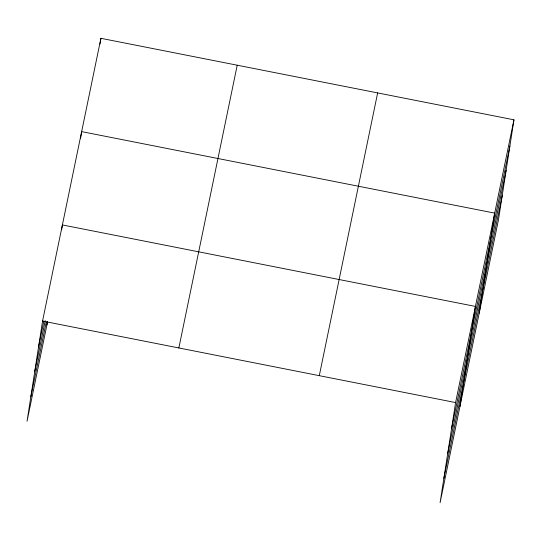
<?xml version="1.0" encoding="UTF-8"?>
<svg xmlns="http://www.w3.org/2000/svg" width="541" height="541" viewBox="0 0 541 541"><rect width="100%" height="100%" fill="white"/><g stroke="black" fill="none" stroke-linecap="round" stroke-linejoin="round"><path stroke-width="0.81" d="M513.95 119.811L455.59 402.565L440.09 502.69L498.45 219.937L513.95 119.811L100.91 38.31L42.55 321.063L27.05 421.189L47.574 321.753M46.891 325.053L47.398 321.8M61.633 229.83L62.391 224.928L475.431 306.429L459.931 406.555M80.636 138.158L81.65 131.619L494.69 213.12L479.191 313.246M100.024 44.031L100.91 38.31M38.499 347.241L43.922 320.941M34.719 371.64L45.234 320.698M30.83 396.783L46.262 322.01M178.855 347.958L237.215 65.204M319.291 375.67L377.645 92.917M451.539 428.743L509.899 145.989M447.765 453.148L506.119 170.388M443.87 478.291L502.231 195.531M42.55 321.063L455.59 402.565"/></g></svg>
